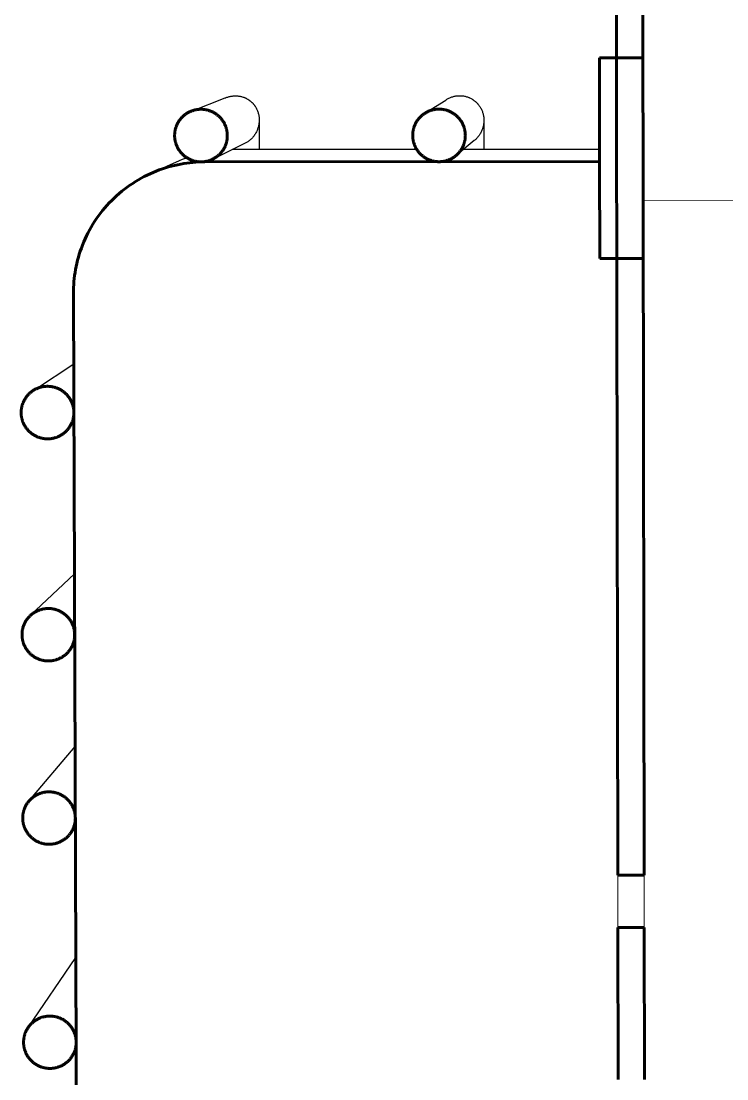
# Model space of a CAD drawing. Header units: millimetres. Extents: x 1.5 to 37.9, y -0.3 to 12.6.
# Drawn here: x 21.533 to 22.093, y 1.621 to 2.459 of the extents above; entities that cross this region are included whole.
import ezdxf

# ---------------------------------------------------------------- set-up
doc = ezdxf.new("R2010")
doc.units = ezdxf.units.MM
doc.layers.add('0.3', color=4, linetype='Continuous', lineweight=20)
doc.layers.add('0.6', color=1, linetype='Continuous', lineweight=60)

msp = doc.modelspace()

# ---------------------------------------------------------------- linework, layer by layer
at = {"layer": '0.3'}
for p, q in [((22.00637, 1.74117), (22.00631, 1.7826)), ((22.02713, 1.78264), (22.02724, 1.74124))]:
    msp.add_line(p, q, dxfattribs=at)
at = {"layer": '0.3', "lineweight": -3}
for points in [[(21.66832, 2.38818), (21.69517, 2.39856)], [(21.69518, 2.39854), (21.69552, 2.39869), (21.69586, 2.39883), (21.69646, 2.39906), (21.69708, 2.39927), (21.69771, 2.39946), (21.69834, 2.39964), (21.69893, 2.39978), (21.69953, 2.39991), (21.70014, 2.40001), (21.70075, 2.4001), (21.70137, 2.40017), (21.70198, 2.40022), (21.7026, 2.40025), (21.70322, 2.40026)], [(21.70322, 2.40026), (21.70384, 2.40025), (21.70446, 2.40022), (21.70507, 2.40017), (21.70568, 2.4001), (21.70628, 2.40002), (21.70688, 2.39991), (21.70747, 2.39979), (21.70805, 2.39964), (21.70867, 2.39947), (21.70928, 2.39928), (21.70987, 2.39907), (21.71046, 2.39884), (21.71076, 2.39871), (21.71106, 2.39857), (21.71136, 2.39843), (21.71165, 2.39829), (21.71223, 2.39799), (21.71278, 2.39768), (21.71307, 2.3975), (21.71335, 2.39733), (21.71363, 2.39715), (21.71391, 2.39696), (21.71418, 2.39677), (21.71444, 2.39658), (21.7147, 2.39638), (21.71495, 2.39618), (21.71522, 2.39597), (21.71548, 2.39575), (21.71573, 2.39553), (21.71598, 2.3953), (21.71622, 2.39507), (21.71645, 2.39484), (21.71668, 2.39461), (21.71691, 2.39437), (21.71714, 2.39412), (21.71736, 2.39387), (21.71758, 2.39361), (21.71779, 2.39335), (21.718, 2.39309), (21.7182, 2.39283), (21.7184, 2.39257), (21.71859, 2.3923), (21.71878, 2.39202), (21.71896, 2.39174), (21.71914, 2.39146), (21.71931, 2.39117), (21.71964, 2.3906), (21.71995, 2.39002), (21.72024, 2.38943), (21.7205, 2.38883), (21.72075, 2.38822), (21.72097, 2.38761), (21.72117, 2.387), (21.72135, 2.38638), (21.72151, 2.38576), (21.72165, 2.38513), (21.72175, 2.38464), (21.72183, 2.38414), (21.7219, 2.38365), (21.72195, 2.38315), (21.722, 2.38265), (21.72203, 2.38215), (21.72205, 2.38165), (21.72206, 2.38024)], [(21.86985, 2.39691), (21.87019, 2.39713), (21.87053, 2.39735), (21.87087, 2.39756), (21.87122, 2.39776), (21.8718, 2.39808), (21.8724, 2.39838), (21.87301, 2.39866), (21.87363, 2.39892), (21.87423, 2.39915), (21.87484, 2.39936), (21.87546, 2.39956), (21.87609, 2.39973), (21.87668, 2.39987), (21.87728, 2.4), (21.87788, 2.40011), (21.87849, 2.40019), (21.8791, 2.40026), (21.87972, 2.40031), (21.88034, 2.40034), (21.88096, 2.40035)], [(21.88096, 2.40035), (21.88158, 2.40034), (21.88219, 2.40031), (21.88281, 2.40026), (21.88341, 2.4002), (21.88402, 2.40011), (21.88462, 2.4), (21.88521, 2.39988), (21.88579, 2.39974), (21.88641, 2.39956), (21.88702, 2.39937), (21.88762, 2.39916), (21.88821, 2.39893), (21.88852, 2.3988), (21.88882, 2.39867), (21.88941, 2.39839), (21.88999, 2.39809), (21.89055, 2.39777), (21.89084, 2.3976), (21.89113, 2.39742), (21.89141, 2.39724), (21.89169, 2.39705), (21.89196, 2.39686), (21.89223, 2.39667), (21.89275, 2.39628), (21.89302, 2.39606), (21.89328, 2.39584), (21.89354, 2.39562), (21.89379, 2.3954), (21.89403, 2.39517), (21.89427, 2.39494), (21.89474, 2.39447), (21.89497, 2.39422), (21.8952, 2.39396), (21.89542, 2.39371), (21.89564, 2.39345), (21.89606, 2.39293), (21.89645, 2.3924), (21.89665, 2.39212), (21.89683, 2.39184), (21.8972, 2.39127), (21.89754, 2.3907), (21.89785, 2.39012), (21.89815, 2.38952), (21.89843, 2.38892), (21.89868, 2.38832), (21.89892, 2.38771), (21.89913, 2.3871), (21.89932, 2.38648), (21.89949, 2.38586), (21.89964, 2.38523), (21.89977, 2.38463), (21.89987, 2.38401), (21.89996, 2.3834), (21.90003, 2.38279), (21.90008, 2.38217), (21.90011, 2.38155), (21.90013, 2.38094), (21.90012, 2.38032)], [(21.85499, 2.3875), (21.86985, 2.39692)], [(21.72206, 2.38024), (21.722, 2.3796), (21.72195, 2.37898), (21.72188, 2.37836), (21.72179, 2.37775), (21.72167, 2.37713), (21.72155, 2.37652), (21.7214, 2.3759), (21.72123, 2.37529), (21.72104, 2.37467), (21.72082, 2.37404), (21.72059, 2.37343), (21.72034, 2.37281), (21.72006, 2.3722), (21.71977, 2.37159), (21.71945, 2.37099), (21.71911, 2.37039), (21.71875, 2.3698), (21.71837, 2.36923), (21.71797, 2.36866), (21.71754, 2.3681), (21.71711, 2.36756), (21.71666, 2.36704), (21.71618, 2.36652), (21.71568, 2.36601), (21.71518, 2.36554), (21.71466, 2.36508), (21.71412, 2.36463), (21.71356, 2.36419), (21.71327, 2.36397), (21.71296, 2.36376)], [(21.72206, 2.38024), (21.72213, 2.35764)], [(21.90012, 2.38032), (21.9001, 2.3797), (21.90005, 2.37908), (21.89999, 2.37847), (21.89991, 2.37785), (21.89981, 2.37723), (21.89969, 2.37662), (21.89956, 2.37601), (21.8994, 2.3754), (21.89922, 2.37477), (21.89902, 2.37415), (21.8988, 2.37353), (21.89855, 2.37292), (21.89829, 2.3723), (21.898, 2.3717), (21.8977, 2.37109), (21.89737, 2.3705), (21.89702, 2.36991), (21.89665, 2.36934), (21.89626, 2.36877), (21.89585, 2.36821), (21.89543, 2.36767), (21.89498, 2.36715), (21.89452, 2.36663), (21.89403, 2.36612), (21.89366, 2.36576), (21.89327, 2.36541), (21.89288, 2.36506), (21.89247, 2.36472)], [(21.90013, 2.38033), (21.90018, 2.35775)], [(21.89247, 2.36472), (21.87776, 2.35272)], [(21.71296, 2.36376), (21.68544, 2.35017)], [(21.84694, 2.35772), (21.70054, 2.35762)], [(21.99176, 2.35781), (21.88392, 2.35774)], [(21.63633, 2.33884), (21.65896, 2.34895)], [(21.65896, 2.34895), (21.66127, 2.34995), (21.66359, 2.35088), (21.66459, 2.35125)], [(21.54465, 2.16783), (21.575, 2.18773)], [(21.54056, 1.98824), (21.5757, 2.02138)], [(21.53952, 1.84122), (21.57611, 1.88441)], [(21.53888, 1.66175), (21.57672, 1.71735)]]:
    msp.add_lwpolyline(points, dxfattribs=at)
at = {"layer": '0.3'}
msp.add_lwpolyline([(22.19241, 2.31751), (22.02626, 2.31739)], dxfattribs=at)
at = {"layer": '0.6'}
for points in [[(22.00392, 3.15236), (22.00631, 1.7826)], [(22.02487, 3.15236), (22.02626, 2.31739)], [(22.02607, 2.43027), (21.99162, 2.43026)], [(21.99162, 2.43026), (21.99177, 2.34812)], [(21.67886, 2.34792), (21.67654, 2.34789), (21.6742, 2.34781), (21.67185, 2.34768), (21.66948, 2.34749), (21.66709, 2.34725), (21.66469, 2.34694), (21.66228, 2.34658), (21.65986, 2.34616), (21.65744, 2.34568), (21.65501, 2.34514), (21.65257, 2.34454), (21.65014, 2.34388), (21.64771, 2.34315), (21.64528, 2.34235), (21.64286, 2.3415), (21.64045, 2.34057), (21.63805, 2.33959), (21.63566, 2.33854), (21.63329, 2.33742), (21.63094, 2.33624), (21.62861, 2.335), (21.6263, 2.33369), (21.62402, 2.33232), (21.62177, 2.33089), (21.61956, 2.3294), (21.61737, 2.32785), (21.61523, 2.32624), (21.61312, 2.32457), (21.61105, 2.32284), (21.60903, 2.32106), (21.60705, 2.31923), (21.60512, 2.31734), (21.60324, 2.31541), (21.60141, 2.31343), (21.59964, 2.31141), (21.59792, 2.30934), (21.59625, 2.30723), (21.59465, 2.30508), (21.5931, 2.30289), (21.59162, 2.30067), (21.59019, 2.29842), (21.58883, 2.29614), (21.58753, 2.29384), (21.58629, 2.29151), (21.58512, 2.28916), (21.58401, 2.28679), (21.58297, 2.2844), (21.58199, 2.28201), (21.58108, 2.2796), (21.58023, 2.27718), (21.57945, 2.27475), (21.57873, 2.27232), (21.57807, 2.26989), (21.57748, 2.26746), (21.57694, 2.26503), (21.57647, 2.26261), (21.57606, 2.2602), (21.57571, 2.25779), (21.57542, 2.2554), (21.57519, 2.25302), (21.57501, 2.25065), (21.57489, 2.2483), (21.57482, 2.24597), (21.5748, 2.24366)], [(21.99177, 2.34812), (21.67886, 2.34792)], [(21.99177, 2.34812), (21.99191, 2.27135)], [(22.02626, 2.31739), (22.02713, 1.78264)], [(22.02633, 2.27138), (21.99191, 2.27135)], [(21.5748, 2.24366), (21.57783, 1.41359)], [(22.02713, 1.78264), (22.00631, 1.7826)], [(22.00637, 1.74117), (22.02721, 1.74121)], [(22.00637, 1.74117), (22.00656, 1.62067)], [(22.02721, 1.74121), (22.02741, 1.62073)]]:
    msp.add_lwpolyline(points, dxfattribs=at)
for points in [[(21.67584, 2.38959), (21.67537, 2.38958), (21.6749, 2.38957), (21.67443, 2.38954), (21.67396, 2.3895), (21.67348, 2.38945), (21.673, 2.38939), (21.67252, 2.38932), (21.67204, 2.38924), (21.67155, 2.38914), (21.67106, 2.38903), (21.67058, 2.38891), (21.67009, 2.38878), (21.6696, 2.38863), (21.66912, 2.38848), (21.66863, 2.3883), (21.66815, 2.38812), (21.66767, 2.38792), (21.66719, 2.38771), (21.66672, 2.38749), (21.66625, 2.38725), (21.66578, 2.387), (21.66532, 2.38674), (21.66487, 2.38647), (21.66442, 2.38618), (21.66397, 2.38588), (21.66354, 2.38557), (21.66311, 2.38525), (21.66269, 2.38492), (21.66227, 2.38457), (21.66187, 2.38422), (21.66147, 2.38385), (21.66109, 2.38347), (21.66071, 2.38309), (21.66034, 2.38269), (21.65999, 2.38228), (21.65965, 2.38187), (21.65931, 2.38145), (21.65899, 2.38102), (21.65868, 2.38058), (21.65838, 2.38014), (21.6581, 2.37969), (21.65783, 2.37923), (21.65757, 2.37877), (21.65732, 2.3783), (21.65709, 2.37783), (21.65686, 2.37736), (21.65665, 2.37688), (21.65646, 2.3764), (21.65628, 2.37592), (21.65611, 2.37544), (21.65595, 2.37495), (21.65581, 2.37447), (21.65567, 2.37398), (21.65555, 2.37349), (21.65545, 2.37301), (21.65535, 2.37252), (21.65527, 2.37204), (21.6552, 2.37156), (21.65514, 2.37108), (21.6551, 2.3706), (21.65506, 2.37013), (21.65504, 2.36966), (21.65502, 2.36919), (21.65502, 2.36873), (21.65502, 2.36827), (21.65504, 2.3678), (21.65507, 2.36733), (21.65511, 2.36686), (21.65516, 2.36638), (21.65522, 2.3659), (21.65529, 2.36542), (21.65538, 2.36494), (21.65548, 2.36445), (21.65559, 2.36397), (21.65571, 2.36348), (21.65584, 2.36299), (21.65599, 2.36251), (21.65615, 2.36202), (21.65632, 2.36154), (21.65651, 2.36106), (21.65671, 2.36058), (21.65692, 2.3601), (21.65714, 2.35963), (21.65738, 2.35916), (21.65763, 2.35869), (21.6579, 2.35823), (21.65817, 2.35777), (21.65846, 2.35733), (21.65876, 2.35688), (21.65907, 2.35645), (21.6594, 2.35602), (21.65973, 2.35559), (21.66008, 2.35518), (21.66044, 2.35478), (21.6608, 2.35438), (21.66118, 2.35399), (21.66157, 2.35362), (21.66197, 2.35325), (21.66238, 2.3529), (21.66279, 2.35255), (21.66322, 2.35222), (21.66365, 2.3519), (21.66409, 2.35159), (21.66453, 2.35129), (21.66498, 2.351), (21.66544, 2.35073), (21.6659, 2.35047), (21.66637, 2.35022), (21.66684, 2.34999), (21.66732, 2.34976), (21.6678, 2.34955), (21.66828, 2.34936), (21.66876, 2.34917), (21.66925, 2.349), (21.66973, 2.34885), (21.67022, 2.3487), (21.67071, 2.34857), (21.6712, 2.34845), (21.67168, 2.34834), (21.67217, 2.34825), (21.67265, 2.34816), (21.67313, 2.34809), (21.67361, 2.34803), (21.67409, 2.34798), (21.67457, 2.34795), (21.67504, 2.34792), (21.67551, 2.3479), (21.67597, 2.3479), (21.67643, 2.34791), (21.6769, 2.34792), (21.67737, 2.34795), (21.67784, 2.34799), (21.67832, 2.34803), (21.6788, 2.34809), (21.67928, 2.34817), (21.67977, 2.34825), (21.68025, 2.34835), (21.68074, 2.34845), (21.68123, 2.34858), (21.68171, 2.34871), (21.6822, 2.34885), (21.68268, 2.34901), (21.68317, 2.34918), (21.68365, 2.34937), (21.68413, 2.34957), (21.68461, 2.34978), (21.68508, 2.35), (21.68555, 2.35023), (21.68602, 2.35048), (21.68648, 2.35074), (21.68693, 2.35102), (21.68738, 2.3513), (21.68783, 2.3516), (21.68826, 2.35191), (21.68869, 2.35224), (21.68912, 2.35257), (21.68953, 2.35291), (21.68993, 2.35327), (21.69033, 2.35364), (21.69071, 2.35401), (21.69109, 2.3544), (21.69146, 2.3548), (21.69181, 2.3552), (21.69216, 2.35562), (21.69249, 2.35604), (21.69281, 2.35647), (21.69312, 2.3569), (21.69342, 2.35735), (21.6937, 2.3578), (21.69397, 2.35825), (21.69423, 2.35871), (21.69448, 2.35918), (21.69472, 2.35965), (21.69494, 2.36012), (21.69515, 2.3606), (21.69534, 2.36108), (21.69552, 2.36156), (21.69569, 2.36205), (21.69585, 2.36253), (21.696, 2.36302), (21.69613, 2.36351), (21.69625, 2.36399), (21.69635, 2.36448), (21.69645, 2.36496), (21.69653, 2.36545), (21.6966, 2.36593), (21.69666, 2.36641), (21.69671, 2.36688), (21.69674, 2.36736), (21.69677, 2.36783), (21.69678, 2.36829), (21.69678, 2.36875), (21.69678, 2.36922), (21.69676, 2.36968), (21.69673, 2.37015), (21.69669, 2.37063), (21.69664, 2.3711), (21.69658, 2.37158), (21.69651, 2.37206), (21.69642, 2.37255), (21.69633, 2.37303), (21.69622, 2.37352), (21.69609, 2.374), (21.69596, 2.37449), (21.69581, 2.37498), (21.69565, 2.37546), (21.69548, 2.37594), (21.69529, 2.37643), (21.6951, 2.37691), (21.69488, 2.37738), (21.69466, 2.37786), (21.69442, 2.37833), (21.69417, 2.37879), (21.69391, 2.37925), (21.69363, 2.37971), (21.69334, 2.38016), (21.69304, 2.3806), (21.69273, 2.38104), (21.69241, 2.38147), (21.69207, 2.38189), (21.69173, 2.3823), (21.69137, 2.38271), (21.691, 2.3831), (21.69062, 2.38349), (21.69023, 2.38387), (21.68984, 2.38423), (21.68943, 2.38459), (21.68901, 2.38493), (21.68859, 2.38527), (21.68816, 2.38559), (21.68772, 2.3859), (21.68727, 2.3862), (21.68682, 2.38648), (21.68637, 2.38675), (21.6859, 2.38702), (21.68543, 2.38726), (21.68496, 2.3875), (21.68449, 2.38772), (21.68401, 2.38793), (21.68353, 2.38813), (21.68304, 2.38831), (21.68256, 2.38848), (21.68207, 2.38864), (21.68158, 2.38879), (21.6811, 2.38892), (21.68061, 2.38904), (21.68012, 2.38915), (21.67964, 2.38924), (21.67915, 2.38932), (21.67867, 2.3894), (21.67819, 2.38946), (21.67771, 2.3895), (21.67724, 2.38954), (21.67677, 2.38957), (21.6763, 2.38958)], [(21.8645, 2.38969), (21.86404, 2.38969), (21.86357, 2.38967), (21.8631, 2.38964), (21.86262, 2.38961), (21.86215, 2.38956), (21.86167, 2.3895), (21.86119, 2.38943), (21.8607, 2.38934), (21.86022, 2.38925), (21.85973, 2.38914), (21.85925, 2.38902), (21.85876, 2.38888), (21.85827, 2.38874), (21.85779, 2.38858), (21.85731, 2.38841), (21.85682, 2.38822), (21.85634, 2.38803), (21.85587, 2.38782), (21.85539, 2.38759), (21.85492, 2.38736), (21.85446, 2.38711), (21.854, 2.38685), (21.85354, 2.38658), (21.85309, 2.38629), (21.85265, 2.38599), (21.85221, 2.38568), (21.85178, 2.38536), (21.85136, 2.38502), (21.85095, 2.38468), (21.85054, 2.38432), (21.85015, 2.38396), (21.84976, 2.38358), (21.84939, 2.38319), (21.84902, 2.3828), (21.84867, 2.38239), (21.84832, 2.38198), (21.84799, 2.38156), (21.84767, 2.38113), (21.84736, 2.38069), (21.84706, 2.38025), (21.84678, 2.3798), (21.8465, 2.37934), (21.84624, 2.37888), (21.846, 2.37842), (21.84576, 2.37795), (21.84554, 2.37747), (21.84533, 2.37699), (21.84513, 2.37651), (21.84495, 2.37603), (21.84478, 2.37555), (21.84462, 2.37506), (21.84448, 2.37458), (21.84435, 2.37409), (21.84423, 2.37361), (21.84412, 2.37312), (21.84403, 2.37264), (21.84394, 2.37215), (21.84387, 2.37167), (21.84382, 2.37119), (21.84377, 2.37072), (21.84373, 2.37024), (21.84371, 2.36977), (21.84369, 2.36931), (21.84369, 2.36885), (21.84369, 2.36838), (21.84371, 2.36792), (21.84374, 2.36745), (21.84378, 2.36697), (21.84383, 2.3665), (21.84389, 2.36602), (21.84396, 2.36554), (21.84405, 2.36505), (21.84414, 2.36457), (21.84425, 2.36409), (21.84437, 2.3636), (21.84451, 2.36311), (21.84465, 2.36263), (21.84481, 2.36214), (21.84499, 2.36166), (21.84517, 2.36118), (21.84537, 2.3607), (21.84558, 2.36022), (21.84581, 2.35975), (21.84604, 2.35928), (21.84629, 2.35881), (21.84655, 2.35835), (21.84683, 2.3579), (21.84712, 2.35745), (21.84742, 2.357), (21.84773, 2.35657), (21.84805, 2.35614), (21.84839, 2.35572), (21.84873, 2.3553), (21.84909, 2.3549), (21.84946, 2.3545), (21.84983, 2.35412), (21.85022, 2.35374), (21.85062, 2.35338), (21.85102, 2.35302), (21.85144, 2.35268), (21.85186, 2.35234), (21.85229, 2.35202), (21.85273, 2.35171), (21.85318, 2.35142), (21.85363, 2.35113), (21.85408, 2.35086), (21.85455, 2.3506), (21.85501, 2.35035), (21.85548, 2.35011), (21.85596, 2.34989), (21.85644, 2.34968), (21.85692, 2.34949), (21.8574, 2.3493), (21.85788, 2.34913), (21.85837, 2.34897), (21.85886, 2.34883), (21.85934, 2.3487), (21.85983, 2.34858), (21.86032, 2.34847), (21.8608, 2.34837), (21.86129, 2.34829), (21.86177, 2.34822), (21.86225, 2.34816), (21.86272, 2.34811), (21.8632, 2.34807), (21.86367, 2.34805), (21.86414, 2.34803), (21.8646, 2.34803), (21.86506, 2.34803), (21.86553, 2.34805), (21.866, 2.34808), (21.86647, 2.34811), (21.86695, 2.34816), (21.86743, 2.34822), (21.86791, 2.34829), (21.86839, 2.34838), (21.86888, 2.34847), (21.86936, 2.34858), (21.86985, 2.3487), (21.87034, 2.34884), (21.87082, 2.34898), (21.87131, 2.34914), (21.87179, 2.34931), (21.87227, 2.3495), (21.87275, 2.34969), (21.87323, 2.3499), (21.8737, 2.35013), (21.87417, 2.35036), (21.87464, 2.35061), (21.8751, 2.35087), (21.87555, 2.35114), (21.876, 2.35143), (21.87645, 2.35173), (21.87688, 2.35204), (21.87731, 2.35236), (21.87773, 2.35269), (21.87815, 2.35304), (21.87855, 2.3534), (21.87895, 2.35376), (21.87933, 2.35414), (21.87971, 2.35452), (21.88007, 2.35492), (21.88043, 2.35533), (21.88077, 2.35574), (21.88111, 2.35616), (21.88143, 2.35659), (21.88174, 2.35703), (21.88203, 2.35747), (21.88232, 2.35792), (21.88259, 2.35838), (21.88285, 2.35884), (21.8831, 2.3593), (21.88333, 2.35977), (21.88356, 2.36025), (21.88376, 2.36072), (21.88396, 2.3612), (21.88414, 2.36168), (21.88431, 2.36217), (21.88447, 2.36265), (21.88461, 2.36314), (21.88475, 2.36362), (21.88487, 2.36411), (21.88497, 2.3646), (21.88507, 2.36508), (21.88515, 2.36556), (21.88522, 2.36604), (21.88528, 2.36652), (21.88533, 2.367), (21.88536, 2.36747), (21.88539, 2.36794), (21.8854, 2.36841), (21.88541, 2.36887), (21.8854, 2.36933), (21.88538, 2.3698), (21.88536, 2.37027), (21.88532, 2.37074), (21.88527, 2.37122), (21.88521, 2.3717), (21.88513, 2.37218), (21.88505, 2.37266), (21.88495, 2.37315), (21.88484, 2.37363), (21.88472, 2.37412), (21.88459, 2.3746), (21.88444, 2.37509), (21.88428, 2.37557), (21.88411, 2.37606), (21.88392, 2.37654), (21.88373, 2.37702), (21.88352, 2.37749), (21.88329, 2.37797), (21.88305, 2.37844), (21.88281, 2.3789), (21.88254, 2.37936), (21.88227, 2.37982), (21.88198, 2.38027), (21.88168, 2.38071), (21.88137, 2.38115), (21.88105, 2.38158), (21.88071, 2.382), (21.88037, 2.38241), (21.88001, 2.38282), (21.87964, 2.38321), (21.87926, 2.3836), (21.87888, 2.38397), (21.87848, 2.38434), (21.87807, 2.3847), (21.87766, 2.38504), (21.87724, 2.38537), (21.8768, 2.38569), (21.87637, 2.386), (21.87592, 2.3863), (21.87547, 2.38659), (21.87501, 2.38686), (21.87455, 2.38712), (21.87409, 2.38737), (21.87361, 2.3876), (21.87314, 2.38783), (21.87266, 2.38804), (21.87218, 2.38823), (21.8717, 2.38842), (21.87121, 2.38859), (21.87073, 2.38875), (21.87024, 2.38889), (21.86975, 2.38902), (21.86927, 2.38914), (21.86878, 2.38925), (21.8683, 2.38935), (21.86781, 2.38943), (21.86733, 2.3895), (21.86685, 2.38956), (21.86637, 2.38961), (21.8659, 2.38965), (21.86543, 2.38967), (21.86496, 2.38969)], [(21.53338, 2.14917), (21.53339, 2.1487), (21.5334, 2.14824), (21.53343, 2.14777), (21.53347, 2.1473), (21.53352, 2.14682), (21.53358, 2.14634), (21.53366, 2.14586), (21.53374, 2.14538), (21.53384, 2.1449), (21.53395, 2.14441), (21.53407, 2.14393), (21.53421, 2.14344), (21.53436, 2.14296), (21.53452, 2.14247), (21.53469, 2.14199), (21.53488, 2.14151), (21.53508, 2.14103), (21.53529, 2.14055), (21.53551, 2.14008), (21.53575, 2.13961), (21.536, 2.13915), (21.53626, 2.13869), (21.53654, 2.13823), (21.53683, 2.13778), (21.53713, 2.13734), (21.53744, 2.1369), (21.53777, 2.13647), (21.5381, 2.13605), (21.53845, 2.13564), (21.53881, 2.13524), (21.53917, 2.13484), (21.53955, 2.13446), (21.53994, 2.13408), (21.54034, 2.13372), (21.54075, 2.13336), (21.54116, 2.13302), (21.54159, 2.13269), (21.54202, 2.13237), (21.54246, 2.13206), (21.5429, 2.13176), (21.54335, 2.13147), (21.54381, 2.1312), (21.54427, 2.13094), (21.54474, 2.13069), (21.54521, 2.13046), (21.54569, 2.13024), (21.54617, 2.13003), (21.54665, 2.12983), (21.54713, 2.12965), (21.54762, 2.12948), (21.5481, 2.12932), (21.54859, 2.12918), (21.54908, 2.12905), (21.54957, 2.12893), (21.55005, 2.12882), (21.55054, 2.12872), (21.55102, 2.12864), (21.55151, 2.12857), (21.55199, 2.12851), (21.55246, 2.12846), (21.55294, 2.12843), (21.55341, 2.1284), (21.55388, 2.12839), (21.55434, 2.12838), (21.5548, 2.12839), (21.55527, 2.1284), (21.55574, 2.12843), (21.55622, 2.12847), (21.55669, 2.12852), (21.55717, 2.12858), (21.55765, 2.12865), (21.55814, 2.12873), (21.55862, 2.12883), (21.55911, 2.12894), (21.55959, 2.12906), (21.56008, 2.12919), (21.56057, 2.12934), (21.56105, 2.1295), (21.56154, 2.12967), (21.56202, 2.12985), (21.5625, 2.13005), (21.56298, 2.13026), (21.56345, 2.13048), (21.56392, 2.13072), (21.56439, 2.13097), (21.56485, 2.13123), (21.5653, 2.1315), (21.56575, 2.13179), (21.56619, 2.13209), (21.56663, 2.1324), (21.56706, 2.13272), (21.56748, 2.13305), (21.56789, 2.1334), (21.5683, 2.13375), (21.56869, 2.13412), (21.56908, 2.1345), (21.56945, 2.13488), (21.56982, 2.13528), (21.57017, 2.13568), (21.57052, 2.1361), (21.57085, 2.13652), (21.57117, 2.13695), (21.57148, 2.13738), (21.57178, 2.13783), (21.57206, 2.13828), (21.57234, 2.13873), (21.5726, 2.13919), (21.57284, 2.13966), (21.57308, 2.14013), (21.5733, 2.1406), (21.57351, 2.14108), (21.5737, 2.14156), (21.57388, 2.14204), (21.57405, 2.14252), (21.57421, 2.14301), (21.57435, 2.14349), (21.57449, 2.14398), (21.5746, 2.14446), (21.57471, 2.14495), (21.5748, 2.14543), (21.57489, 2.14591), (21.57496, 2.14639), (21.57501, 2.14687), (21.57506, 2.14735), (21.5751, 2.14782), (21.57512, 2.14829), (21.57514, 2.14876), (21.57514, 2.14922), (21.57513, 2.14968), (21.57512, 2.15015), (21.57509, 2.15062), (21.57505, 2.15109), (21.575, 2.15156), (21.57494, 2.15204), (21.57486, 2.15252), (21.57478, 2.15301), (21.57468, 2.15349), (21.57457, 2.15397), (21.57445, 2.15446), (21.57431, 2.15494), (21.57416, 2.15543), (21.574, 2.15591), (21.57383, 2.1564), (21.57365, 2.15688), (21.57345, 2.15736), (21.57323, 2.15783), (21.57301, 2.15831), (21.57277, 2.15877), (21.57252, 2.15924), (21.57226, 2.1597), (21.57198, 2.16015), (21.57169, 2.1606), (21.57139, 2.16105), (21.57108, 2.16148), (21.57076, 2.16191), (21.57042, 2.16233), (21.57007, 2.16274), (21.56972, 2.16315), (21.56935, 2.16354), (21.56897, 2.16393), (21.56858, 2.1643), (21.56818, 2.16467), (21.56778, 2.16502), (21.56736, 2.16537), (21.56694, 2.1657), (21.56651, 2.16602), (21.56607, 2.16633), (21.56562, 2.16663), (21.56517, 2.16691), (21.56471, 2.16719), (21.56425, 2.16745), (21.56378, 2.16769), (21.56331, 2.16793), (21.56283, 2.16815), (21.56236, 2.16836), (21.56187, 2.16855), (21.56139, 2.16874), (21.56091, 2.16891), (21.56042, 2.16907), (21.55993, 2.16921), (21.55944, 2.16934), (21.55896, 2.16946), (21.55847, 2.16957), (21.55798, 2.16966), (21.5575, 2.16975), (21.55702, 2.16982), (21.55654, 2.16988), (21.55606, 2.16992), (21.55558, 2.16996), (21.55511, 2.16999), (21.55465, 2.17), (21.55418, 2.17001), (21.55372, 2.17), (21.55325, 2.16999), (21.55278, 2.16996), (21.55231, 2.16992), (21.55183, 2.16987), (21.55135, 2.16981), (21.55087, 2.16974), (21.55038, 2.16965), (21.5499, 2.16956), (21.54941, 2.16945), (21.54893, 2.16933), (21.54844, 2.1692), (21.54795, 2.16905), (21.54747, 2.16889), (21.54698, 2.16872), (21.5465, 2.16854), (21.54602, 2.16834), (21.54554, 2.16813), (21.54507, 2.16791), (21.5446, 2.16767), (21.54413, 2.16742), (21.54367, 2.16716), (21.54322, 2.16689), (21.54277, 2.1666), (21.54233, 2.1663), (21.54189, 2.16599), (21.54146, 2.16567), (21.54104, 2.16534), (21.54063, 2.16499), (21.54022, 2.16463), (21.53983, 2.16427), (21.53944, 2.16389), (21.53906, 2.16351), (21.5387, 2.16311), (21.53834, 2.16271), (21.538, 2.16229), (21.53767, 2.16187), (21.53735, 2.16144), (21.53704, 2.161), (21.53674, 2.16056), (21.53646, 2.16011), (21.53618, 2.15966), (21.53592, 2.15919), (21.53568, 2.15873), (21.53544, 2.15826), (21.53522, 2.15779), (21.53501, 2.15731), (21.53482, 2.15683), (21.53463, 2.15635), (21.53446, 2.15586), (21.53431, 2.15538), (21.53416, 2.15489), (21.53403, 2.15441), (21.53391, 2.15392), (21.53381, 2.15344), (21.53371, 2.15295), (21.53363, 2.15247), (21.53356, 2.15199), (21.5335, 2.15151), (21.53346, 2.15104), (21.53342, 2.15056), (21.5334, 2.15009), (21.53338, 2.14963)], [(21.53406, 1.9731), (21.53407, 1.97264), (21.53408, 1.97217), (21.53411, 1.9717), (21.53415, 1.97123), (21.5342, 1.97076), (21.53426, 1.97028), (21.53434, 1.9698), (21.53442, 1.96932), (21.53452, 1.96883), (21.53463, 1.96835), (21.53475, 1.96787), (21.53489, 1.96738), (21.53504, 1.9669), (21.5352, 1.96641), (21.53537, 1.96593), (21.53556, 1.96545), (21.53575, 1.96497), (21.53597, 1.9645), (21.53619, 1.96403), (21.53643, 1.96356), (21.53668, 1.96309), (21.53694, 1.96263), (21.53722, 1.96218), (21.53751, 1.96173), (21.53781, 1.96129), (21.53812, 1.96086), (21.53844, 1.96043), (21.53878, 1.96001), (21.53912, 1.9596), (21.53948, 1.95919), (21.53985, 1.9588), (21.54023, 1.95841), (21.54062, 1.95804), (21.54101, 1.95768), (21.54142, 1.95732), (21.54184, 1.95698), (21.54226, 1.95665), (21.54269, 1.95633), (21.54313, 1.95602), (21.54357, 1.95572), (21.54403, 1.95544), (21.54448, 1.95517), (21.54495, 1.95491), (21.54541, 1.95466), (21.54588, 1.95443), (21.54636, 1.9542), (21.54684, 1.954), (21.54732, 1.9538), (21.5478, 1.95362), (21.54829, 1.95345), (21.54877, 1.95329), (21.54926, 1.95315), (21.54975, 1.95302), (21.55023, 1.9529), (21.55072, 1.95279), (21.55121, 1.9527), (21.55169, 1.95261), (21.55217, 1.95254), (21.55265, 1.95248), (21.55313, 1.95244), (21.5536, 1.9524), (21.55407, 1.95238), (21.55454, 1.95236), (21.555, 1.95236), (21.55547, 1.95236), (21.55593, 1.95238), (21.5564, 1.95241), (21.55688, 1.95244), (21.55735, 1.95249), (21.55783, 1.95255), (21.55831, 1.95263), (21.5588, 1.95271), (21.55928, 1.95281), (21.55977, 1.95291), (21.56025, 1.95304), (21.56074, 1.95317), (21.56123, 1.95331), (21.56171, 1.95347), (21.56219, 1.95364), (21.56268, 1.95383), (21.56316, 1.95403), (21.56363, 1.95424), (21.56411, 1.95446), (21.56458, 1.95469), (21.56504, 1.95494), (21.5655, 1.9552), (21.56596, 1.95548), (21.56641, 1.95576), (21.56685, 1.95606), (21.56728, 1.95637), (21.56771, 1.95669), (21.56813, 1.95703), (21.56855, 1.95737), (21.56895, 1.95773), (21.56935, 1.95809), (21.56973, 1.95847), (21.57011, 1.95885), (21.57047, 1.95925), (21.57083, 1.95965), (21.57117, 1.96007), (21.5715, 1.96049), (21.57182, 1.96092), (21.57213, 1.96135), (21.57243, 1.9618), (21.57271, 1.96224), (21.57299, 1.9627), (21.57324, 1.96316), (21.57349, 1.96362), (21.57373, 1.96409), (21.57395, 1.96457), (21.57416, 1.96504), (21.57435, 1.96552), (21.57453, 1.966), (21.5747, 1.96648), (21.57486, 1.96697), (21.575, 1.96745), (21.57513, 1.96794), (21.57525, 1.96842), (21.57536, 1.96891), (21.57545, 1.96939), (21.57553, 1.96987), (21.5756, 1.97035), (21.57566, 1.97083), (21.57571, 1.9713), (21.57575, 1.97178), (21.57577, 1.97225), (21.57578, 1.97271), (21.57579, 1.97317), (21.57578, 1.97363), (21.57576, 1.9741), (21.57573, 1.97457), (21.5757, 1.97504), (21.57565, 1.97551), (21.57558, 1.97599), (21.57551, 1.97647), (21.57542, 1.97695), (21.57533, 1.97743), (21.57522, 1.97792), (21.5751, 1.9784), (21.57496, 1.97889), (21.57481, 1.97937), (21.57465, 1.97986), (21.57448, 1.98034), (21.57429, 1.98082), (21.5741, 1.9813), (21.57388, 1.98177), (21.57366, 1.98224), (21.57342, 1.98271), (21.57317, 1.98318), (21.57291, 1.98363), (21.57263, 1.98409), (21.57234, 1.98454), (21.57204, 1.98498), (21.57173, 1.98541), (21.57141, 1.98584), (21.57107, 1.98626), (21.57073, 1.98667), (21.57037, 1.98708), (21.57, 1.98747), (21.56962, 1.98785), (21.56923, 1.98823), (21.56884, 1.98859), (21.56843, 1.98895), (21.56801, 1.98929), (21.56759, 1.98962), (21.56716, 1.98994), (21.56672, 1.99025), (21.56628, 1.99055), (21.56583, 1.99083), (21.56537, 1.9911), (21.56491, 1.99136), (21.56444, 1.99161), (21.56397, 1.99185), (21.56349, 1.99207), (21.56301, 1.99227), (21.56253, 1.99247), (21.56205, 1.99265), (21.56156, 1.99282), (21.56108, 1.99298), (21.56059, 1.99312), (21.5601, 1.99326), (21.55962, 1.99337), (21.55913, 1.99348), (21.55864, 1.99358), (21.55816, 1.99366), (21.55768, 1.99373), (21.5572, 1.99379), (21.55672, 1.99384), (21.55625, 1.99387), (21.55578, 1.9939), (21.55531, 1.99391), (21.55485, 1.99392), (21.55438, 1.99391), (21.55392, 1.99389), (21.55345, 1.99387), (21.55297, 1.99383), (21.5525, 1.99378), (21.55202, 1.99372), (21.55153, 1.99365), (21.55105, 1.99356), (21.55057, 1.99347), (21.55008, 1.99336), (21.54959, 1.99324), (21.54911, 1.9931), (21.54862, 1.99296), (21.54814, 1.9928), (21.54765, 1.99263), (21.54717, 1.99244), (21.54669, 1.99225), (21.54622, 1.99204), (21.54574, 1.99181), (21.54527, 1.99158), (21.54481, 1.99133), (21.54435, 1.99107), (21.54389, 1.99079), (21.54344, 1.99051), (21.543, 1.99021), (21.54256, 1.9899), (21.54213, 1.98958), (21.54171, 1.98925), (21.5413, 1.9889), (21.5409, 1.98855), (21.5405, 1.98818), (21.54012, 1.9878), (21.53974, 1.98742), (21.53937, 1.98702), (21.53902, 1.98662), (21.53868, 1.9862), (21.53834, 1.98578), (21.53802, 1.98535), (21.53771, 1.98492), (21.53742, 1.98448), (21.53713, 1.98403), (21.53686, 1.98357), (21.5366, 1.98311), (21.53635, 1.98265), (21.53612, 1.98218), (21.5359, 1.9817), (21.53569, 1.98123), (21.5355, 1.98075), (21.53531, 1.98027), (21.53514, 1.97979), (21.53499, 1.9793), (21.53484, 1.97882), (21.53471, 1.97833), (21.53459, 1.97785), (21.53449, 1.97736), (21.53439, 1.97688), (21.53431, 1.9764), (21.53424, 1.97592), (21.53418, 1.97544), (21.53414, 1.97496), (21.5341, 1.97449), (21.53408, 1.97402), (21.53406, 1.97356)], [(21.53462, 1.82778), (21.53463, 1.82732), (21.53465, 1.82685), (21.53467, 1.82638), (21.53471, 1.82591), (21.53476, 1.82544), (21.53483, 1.82496), (21.5349, 1.82448), (21.53498, 1.824), (21.53508, 1.82352), (21.53519, 1.82304), (21.53531, 1.82255), (21.53545, 1.82207), (21.5356, 1.82159), (21.53576, 1.8211), (21.53593, 1.82062), (21.53612, 1.82014), (21.53631, 1.81966), (21.53653, 1.81919), (21.53675, 1.81872), (21.53699, 1.81825), (21.53724, 1.81779), (21.5375, 1.81733), (21.53778, 1.81688), (21.53806, 1.81643), (21.53836, 1.81599), (21.53868, 1.81555), (21.539, 1.81513), (21.53934, 1.81471), (21.53968, 1.8143), (21.54004, 1.81389), (21.54041, 1.8135), (21.54079, 1.81312), (21.54117, 1.81274), (21.54157, 1.81238), (21.54198, 1.81203), (21.54239, 1.81168), (21.54282, 1.81135), (21.54325, 1.81103), (21.54369, 1.81073), (21.54413, 1.81043), (21.54458, 1.81015), (21.54504, 1.80987), (21.5455, 1.80962), (21.54597, 1.80937), (21.54644, 1.80914), (21.54691, 1.80892), (21.54739, 1.80871), (21.54787, 1.80851), (21.54835, 1.80833), (21.54884, 1.80816), (21.54933, 1.808), (21.54981, 1.80786), (21.5503, 1.80773), (21.55079, 1.80761), (21.55127, 1.80751), (21.55176, 1.80741), (21.55224, 1.80733), (21.55272, 1.80726), (21.5532, 1.8072), (21.55368, 1.80715), (21.55415, 1.80712), (21.55462, 1.80709), (21.55509, 1.80708), (21.55555, 1.80707), (21.55601, 1.80708), (21.55648, 1.8071), (21.55695, 1.80712), (21.55742, 1.80716), (21.5579, 1.80721), (21.55838, 1.80727), (21.55886, 1.80734), (21.55934, 1.80743), (21.55983, 1.80752), (21.56031, 1.80763), (21.5608, 1.80775), (21.56128, 1.80789), (21.56177, 1.80803), (21.56225, 1.80819), (21.56274, 1.80836), (21.56322, 1.80855), (21.5637, 1.80874), (21.56418, 1.80895), (21.56465, 1.80918), (21.56512, 1.80941), (21.56558, 1.80966), (21.56604, 1.80992), (21.5665, 1.8102), (21.56695, 1.81048), (21.56739, 1.81078), (21.56782, 1.81109), (21.56825, 1.81141), (21.56867, 1.81174), (21.56909, 1.81209), (21.56949, 1.81244), (21.56988, 1.81281), (21.57027, 1.81318), (21.57065, 1.81357), (21.57101, 1.81396), (21.57136, 1.81437), (21.57171, 1.81478), (21.57204, 1.8152), (21.57236, 1.81563), (21.57267, 1.81607), (21.57297, 1.81651), (21.57325, 1.81696), (21.57352, 1.81741), (21.57378, 1.81787), (21.57403, 1.81833), (21.57426, 1.8188), (21.57448, 1.81928), (21.57469, 1.81975), (21.57489, 1.82023), (21.57507, 1.82071), (21.57524, 1.82119), (21.57539, 1.82168), (21.57554, 1.82216), (21.57567, 1.82264), (21.57579, 1.82313), (21.57589, 1.82361), (21.57599, 1.82409), (21.57607, 1.82458), (21.57614, 1.82505), (21.5762, 1.82553), (21.57624, 1.82601), (21.57628, 1.82648), (21.5763, 1.82695), (21.57632, 1.82741), (21.57632, 1.82787), (21.57631, 1.82833), (21.5763, 1.8288), (21.57627, 1.82926), (21.57623, 1.82974), (21.57618, 1.83021), (21.57612, 1.83069), (21.57604, 1.83117), (21.57596, 1.83165), (21.57586, 1.83213), (21.57575, 1.83261), (21.57563, 1.8331), (21.5755, 1.83358), (21.57535, 1.83406), (21.57519, 1.83455), (21.57502, 1.83503), (21.57483, 1.83551), (21.57463, 1.83598), (21.57442, 1.83646), (21.57419, 1.83693), (21.57396, 1.8374), (21.57371, 1.83786), (21.57344, 1.83832), (21.57317, 1.83877), (21.57288, 1.83922), (21.57258, 1.83966), (21.57227, 1.8401), (21.57195, 1.84052), (21.57161, 1.84094), (21.57126, 1.84135), (21.57091, 1.84176), (21.57054, 1.84215), (21.57016, 1.84253), (21.56977, 1.84291), (21.56938, 1.84327), (21.56897, 1.84362), (21.56855, 1.84397), (21.56813, 1.8443), (21.5677, 1.84462), (21.56726, 1.84493), (21.56682, 1.84522), (21.56637, 1.8455), (21.56591, 1.84578), (21.56545, 1.84604), (21.56498, 1.84628), (21.56451, 1.84652), (21.56403, 1.84674), (21.56356, 1.84694), (21.56308, 1.84714), (21.56259, 1.84732), (21.56211, 1.84749), (21.56162, 1.84765), (21.56114, 1.84779), (21.56065, 1.84792), (21.56016, 1.84804), (21.55968, 1.84815), (21.55919, 1.84824), (21.55871, 1.84832), (21.55823, 1.84839), (21.55775, 1.84845), (21.55727, 1.8485), (21.55679, 1.84854), (21.55632, 1.84856), (21.55586, 1.84858), (21.55539, 1.84858), (21.55493, 1.84857), (21.55447, 1.84856), (21.554, 1.84853), (21.55352, 1.84849), (21.55305, 1.84844), (21.55257, 1.84838), (21.55208, 1.84831), (21.5516, 1.84823), (21.55112, 1.84813), (21.55063, 1.84802), (21.55015, 1.8479), (21.54966, 1.84777), (21.54917, 1.84762), (21.54869, 1.84746), (21.54821, 1.84729), (21.54772, 1.84711), (21.54725, 1.84691), (21.54677, 1.8467), (21.5463, 1.84648), (21.54583, 1.84624), (21.54536, 1.84599), (21.5449, 1.84573), (21.54445, 1.84546), (21.544, 1.84517), (21.54355, 1.84487), (21.54312, 1.84456), (21.54269, 1.84424), (21.54227, 1.84391), (21.54186, 1.84356), (21.54145, 1.84321), (21.54106, 1.84284), (21.54067, 1.84247), (21.5403, 1.84208), (21.53993, 1.84169), (21.53958, 1.84128), (21.53924, 1.84087), (21.5389, 1.84045), (21.53858, 1.84002), (21.53827, 1.83959), (21.53798, 1.83914), (21.53769, 1.83869), (21.53742, 1.83824), (21.53716, 1.83778), (21.53691, 1.83732), (21.53668, 1.83685), (21.53646, 1.83638), (21.53625, 1.8359), (21.53606, 1.83542), (21.53587, 1.83494), (21.53571, 1.83446), (21.53555, 1.83398), (21.53541, 1.83349), (21.53527, 1.83301), (21.53516, 1.83252), (21.53505, 1.83204), (21.53496, 1.83156), (21.53487, 1.83107), (21.5348, 1.8306), (21.53475, 1.83012), (21.5347, 1.82964), (21.53466, 1.82917), (21.53464, 1.8287), (21.53463, 1.82824)], [(21.53531, 1.65007), (21.53532, 1.64961), (21.53533, 1.64915), (21.53536, 1.64868), (21.5354, 1.64821), (21.53545, 1.64774), (21.53551, 1.64726), (21.53559, 1.64678), (21.53567, 1.6463), (21.53577, 1.64582), (21.53588, 1.64534), (21.536, 1.64486), (21.53614, 1.64437), (21.53628, 1.64389), (21.53644, 1.64341), (21.53662, 1.64293), (21.5368, 1.64245), (21.537, 1.64197), (21.53721, 1.6415), (21.53744, 1.64103), (21.53767, 1.64056), (21.53792, 1.6401), (21.53819, 1.63964), (21.53846, 1.63919), (21.53875, 1.63874), (21.53905, 1.6383), (21.53936, 1.63787), (21.53968, 1.63744), (21.54002, 1.63703), (21.54036, 1.63662), (21.54072, 1.63621), (21.54109, 1.63582), (21.54147, 1.63544), (21.54186, 1.63507), (21.54225, 1.6347), (21.54266, 1.63435), (21.54307, 1.63401), (21.5435, 1.63368), (21.54393, 1.63336), (21.54436, 1.63305), (21.54481, 1.63276), (21.54526, 1.63247), (21.54572, 1.6322), (21.54618, 1.63195), (21.54664, 1.6317), (21.54712, 1.63147), (21.54759, 1.63125), (21.54807, 1.63104), (21.54855, 1.63085), (21.54903, 1.63066), (21.54951, 1.6305), (21.55, 1.63034), (21.55049, 1.6302), (21.55097, 1.63007), (21.55146, 1.62995), (21.55194, 1.62984), (21.55243, 1.62975), (21.55291, 1.62967), (21.55339, 1.6296), (21.55387, 1.62954), (21.55435, 1.62949), (21.55482, 1.62946), (21.55529, 1.62943), (21.55576, 1.62942), (21.55622, 1.62941), (21.55668, 1.62942), (21.55715, 1.62944), (21.55762, 1.62946), (21.55809, 1.6295), (21.55857, 1.62955), (21.55905, 1.62961), (21.55953, 1.62968), (21.56001, 1.62977), (21.56049, 1.62987), (21.56098, 1.62997), (21.56146, 1.63009), (21.56195, 1.63023), (21.56244, 1.63037), (21.56292, 1.63053), (21.5634, 1.6307), (21.56388, 1.63089), (21.56436, 1.63109), (21.56484, 1.6313), (21.56531, 1.63152), (21.56578, 1.63175), (21.56624, 1.632), (21.5667, 1.63226), (21.56716, 1.63254), (21.56761, 1.63282), (21.56805, 1.63312), (21.56849, 1.63343), (21.56891, 1.63375), (21.56933, 1.63408), (21.56975, 1.63443), (21.57015, 1.63478), (21.57054, 1.63515), (21.57093, 1.63552), (21.5713, 1.63591), (21.57167, 1.6363), (21.57202, 1.6367), (21.57236, 1.63712), (21.5727, 1.63754), (21.57302, 1.63796), (21.57333, 1.6384), (21.57362, 1.63884), (21.57391, 1.63929), (21.57418, 1.63974), (21.57444, 1.6402), (21.57468, 1.64067), (21.57492, 1.64113), (21.57514, 1.64161), (21.57535, 1.64208), (21.57554, 1.64256), (21.57572, 1.64304), (21.57589, 1.64352), (21.57605, 1.644), (21.57619, 1.64449), (21.57632, 1.64497), (21.57644, 1.64545), (21.57655, 1.64594), (21.57664, 1.64642), (21.57672, 1.6469), (21.57679, 1.64738), (21.57685, 1.64785), (21.5769, 1.64833), (21.57693, 1.6488), (21.57696, 1.64926), (21.57697, 1.64973), (21.57698, 1.65019), (21.57697, 1.65065), (21.57695, 1.65111), (21.57692, 1.65158), (21.57688, 1.65205), (21.57683, 1.65252), (21.57677, 1.653), (21.5767, 1.65348), (21.57661, 1.65396), (21.57652, 1.65444), (21.57641, 1.65492), (21.57628, 1.6554), (21.57615, 1.65589), (21.576, 1.65637), (21.57584, 1.65685), (21.57567, 1.65733), (21.57548, 1.65781), (21.57529, 1.65829), (21.57507, 1.65876), (21.57485, 1.65923), (21.57461, 1.6597), (21.57436, 1.66016), (21.5741, 1.66062), (21.57383, 1.66107), (21.57354, 1.66152), (21.57324, 1.66196), (21.57293, 1.66239), (21.5726, 1.66282), (21.57227, 1.66324), (21.57192, 1.66365), (21.57157, 1.66405), (21.5712, 1.66444), (21.57082, 1.66482), (21.57043, 1.6652), (21.57004, 1.66556), (21.56963, 1.66591), (21.56921, 1.66625), (21.56879, 1.66658), (21.56836, 1.6669), (21.56792, 1.66721), (21.56748, 1.66751), (21.56703, 1.66779), (21.56657, 1.66806), (21.56611, 1.66832), (21.56564, 1.66856), (21.56517, 1.6688), (21.5647, 1.66902), (21.56422, 1.66922), (21.56374, 1.66942), (21.56326, 1.6696), (21.56277, 1.66977), (21.56229, 1.66993), (21.5618, 1.67007), (21.56131, 1.6702), (21.56083, 1.67032), (21.56034, 1.67042), (21.55986, 1.67052), (21.55937, 1.6706), (21.55889, 1.67067), (21.55841, 1.67073), (21.55794, 1.67077), (21.55746, 1.67081), (21.55699, 1.67084), (21.55653, 1.67085), (21.55607, 1.67085), (21.5556, 1.67085), (21.55514, 1.67083), (21.55467, 1.6708), (21.55419, 1.67076), (21.55372, 1.67072), (21.55324, 1.67065), (21.55276, 1.67058), (21.55228, 1.6705), (21.55179, 1.6704), (21.55131, 1.67029), (21.55082, 1.67017), (21.55034, 1.67004), (21.54985, 1.66989), (21.54937, 1.66973), (21.54888, 1.66956), (21.5484, 1.66938), (21.54792, 1.66918), (21.54745, 1.66897), (21.54697, 1.66875), (21.5465, 1.66851), (21.54604, 1.66826), (21.54558, 1.668), (21.54513, 1.66773), (21.54468, 1.66744), (21.54423, 1.66715), (21.5438, 1.66684), (21.54337, 1.66652), (21.54295, 1.66618), (21.54254, 1.66584), (21.54213, 1.66548), (21.54174, 1.66512), (21.54136, 1.66474), (21.54098, 1.66436), (21.54062, 1.66396), (21.54026, 1.66356), (21.53992, 1.66315), (21.53959, 1.66273), (21.53927, 1.6623), (21.53896, 1.66186), (21.53866, 1.66142), (21.53838, 1.66097), (21.53811, 1.66052), (21.53785, 1.66006), (21.5376, 1.6596), (21.53737, 1.65913), (21.53715, 1.65866), (21.53694, 1.65818), (21.53674, 1.65771), (21.53656, 1.65723), (21.53639, 1.65674), (21.53623, 1.65626), (21.53609, 1.65578), (21.53596, 1.65529), (21.53584, 1.65481), (21.53574, 1.65433), (21.53564, 1.65385), (21.53556, 1.65336), (21.53549, 1.65289), (21.53543, 1.65241), (21.53539, 1.65194), (21.53535, 1.65147), (21.53533, 1.651), (21.53531, 1.65053)]]:
    msp.add_lwpolyline(points, close=True, dxfattribs=at)

doc.saveas('drawing.dxf')
